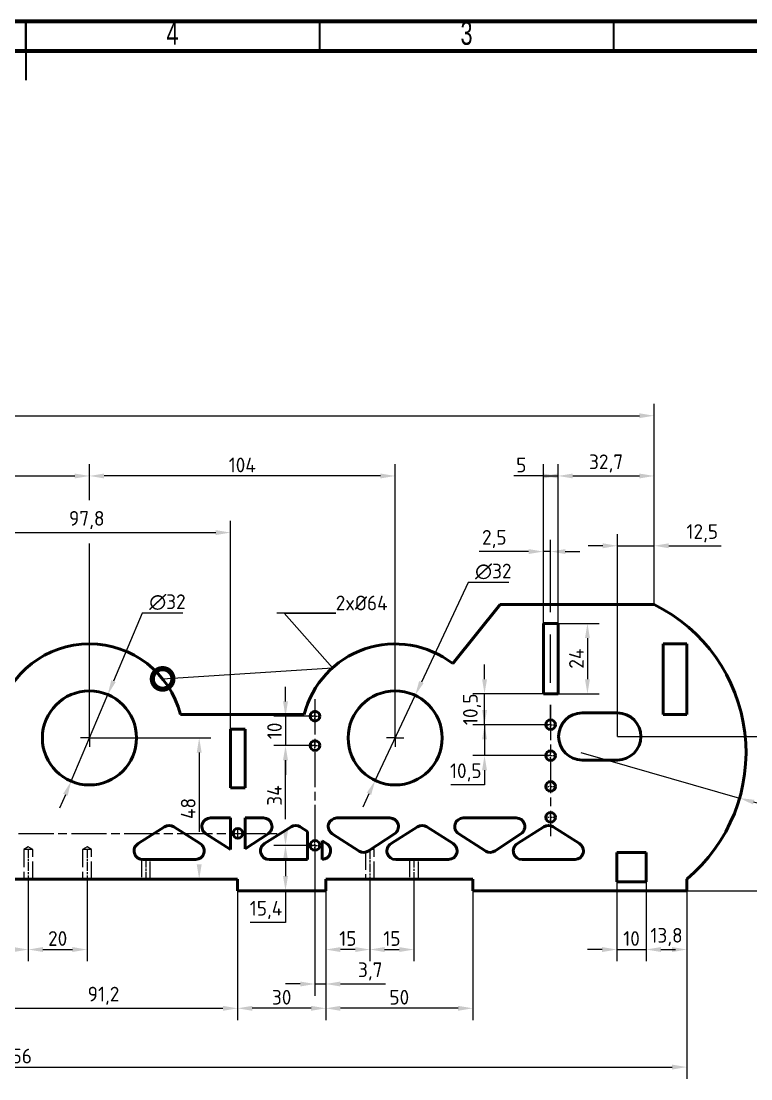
# Model space of a CAD drawing. Header units: millimetres. Extents: x -1615 to 4166, y 5 to 3174.
# Drawn here: x 214.2 to 338.3, y 495.9 to 675.9 of the extents above; entities that cross this region are included whole.
import ezdxf
from ezdxf import colors
from ezdxf.entities.mleader import LeaderData, LeaderLine
from ezdxf.math import Vec2, Vec3

# ---------------------------------------------------------------- set-up
doc = ezdxf.new("R2010")
doc.units = ezdxf.units.MM
doc.header["$LTSCALE"] = 0.25
doc.header["$PDSIZE"] = -1
for name, pattern in [('ACAD_ISO02W100', [15, 12, -3]), ('ACAD_ISO08W100', [36, 24, -3, 6, -3]), ('CENTER2', [1.125, 0.75, -0.125, 0.125, -0.125])]:
    doc.linetypes.add(name, pattern=pattern)
doc.layers.get('0').update_dxf_attribs({"lineweight": 50})
for name, color, linetype, lineweight in [('duong tam', 2, 'ACAD_ISO08W100', 25), ('kich thuoc', 1, 'Continuous', 25), ('Net dam', 7, 'Continuous', 50), ('netdut', 6, 'ACAD_ISO02W100', 25)]:
    doc.layers.add(name, color=color, linetype=linetype, lineweight=lineweight)
doc.styles.add('SLDTEXTSTYLE0', font='TXT', dxfattribs={"width": 0.686449})
doc.styles.get("Standard").update_dxf_attribs({"font": ''})
doc.styles.add('tieng viet', font='')
doc.styles.get('Standard').set_extended_font_data('TCVN 7284')
doc.styles.get('tieng viet').set_extended_font_data('TCVN 7284')
doc.dimstyles.new('Ratio 2', dxfattribs={"dimtxt": 2.5, "dimasz": 2.5, "dimexe": 2, "dimexo": 0, "dimtad": 1, "dimtoh": 1, "dimdec": 1, "dimlfac": 2, "dimzin": 9, "dimtxsty": 'Standard', "dimcen": 2.5, "dimazin": 2, "dimtfac": 1, "dimtdec": 1, "dimtmove": 0, "dimatfit": 3, "dimfxl": 1, "dimtzin": 1, "dimarcsym": 0})
doc.dimstyles.new('Ratio 2$3', dxfattribs={"dimtxt": 2.5, "dimasz": 2.5, "dimexe": 2, "dimexo": 0, "dimtad": 1, "dimtoh": 1, "dimdec": 1, "dimlfac": 2, "dimzin": 9, "dimtxsty": 'Standard', "dimcen": 2.5, "dimazin": 2, "dimtfac": 1, "dimtdec": 1, "dimtmove": 0, "dimatfit": 3, "dimfxl": 1, "dimtzin": 1, "dimarcsym": 0})

# ---------------------------------------------------------------- blocks, each defined once
blk = doc.blocks.new('SW_CENTERMARKSYMBOL_0')
at = {"color": 0, "linetype": 'Continuous', "lineweight": 0}
for p, q in [((-1, 0), (-1.5, 0)), ((0, 0), (-1, 0)), ((0, 1), (0, 1.5)), ((0, 0), (0, 1)), ((0, 0), (0, -1)), ((0, 0), (1, 0)), ((1, 0), (1.5, 0)), ((0, -1), (0, -1.5))]:
    blk.add_line(p, q, dxfattribs=at)
blk = doc.blocks.new('SW_CENTERMARKSYMBOL_1')
at = {"color": 0, "linetype": 'Continuous', "lineweight": 0}
for p, q in [((-1, 0), (-1.5, 0)), ((0, 0), (-1, 0)), ((0, 1), (0, 1.5)), ((0, 0), (0, 1)), ((0, 0), (0, -1)), ((0, 0), (1, 0)), ((1, 0), (1.5, 0)), ((0, -1), (0, -1.5))]:
    blk.add_line(p, q, dxfattribs=at)
blk = doc.blocks.new('*U514')
at = {"layer": 'duong tam', "color": 0, "linetype": 'CENTER2', "transparency": 16777216}
for p, q in [((-0.945, 0), (-0.165, 0)), ((0, 0.165), (0, 0.945)), ((0.165, 0), (0.945, 0)), ((0, -0.945), (0, -0.165))]:
    blk.add_line(p, q, dxfattribs=at)
at = {"layer": 'duong tam', "color": 0, "linetype": 'Continuous', "transparency": 16777216}
for p, q in [((-0.0825, 0), (0.0825, 0)), ((0, -0.0825), (0, 0.0825))]:
    blk.add_line(p, q, dxfattribs=at)
blk = doc.blocks.new('*U515')
at = {"layer": 'duong tam', "color": 0, "linetype": 'CENTER2', "transparency": 16777216}
for p, q in [((-0.945, 0), (-0.165, 0)), ((0, 0.165), (0, 0.945)), ((0.165, 0), (0.945, 0)), ((0, -0.945), (0, -0.165))]:
    blk.add_line(p, q, dxfattribs=at)
at = {"layer": 'duong tam', "color": 0, "linetype": 'Continuous', "transparency": 16777216}
for p, q in [((-0.0825, 0), (0.0825, 0)), ((0, -0.0825), (0, 0.0825))]:
    blk.add_line(p, q, dxfattribs=at)
blk = doc.blocks.new('*U516')
at = {"layer": 'duong tam', "color": 0, "linetype": 'CENTER2', "transparency": 16777216}
for p, q in [((-0.945, 0), (-0.165, 0)), ((0, 0.165), (0, 0.945)), ((0.165, 0), (0.945, 0)), ((0, -0.945), (0, -0.165))]:
    blk.add_line(p, q, dxfattribs=at)
at = {"layer": 'duong tam', "color": 0, "linetype": 'Continuous', "transparency": 16777216}
for p, q in [((-0.0825, 0), (0.0825, 0)), ((0, -0.0825), (0, 0.0825))]:
    blk.add_line(p, q, dxfattribs=at)
blk = doc.blocks.new('*U517')
at = {"layer": 'duong tam', "color": 0, "linetype": 'CENTER2', "transparency": 16777216}
for p, q in [((-0.945, 0), (-0.165, 0)), ((0, 0.165), (0, 0.945)), ((0.165, 0), (0.945, 0)), ((0, -0.945), (0, -0.165))]:
    blk.add_line(p, q, dxfattribs=at)
at = {"layer": 'duong tam', "color": 0, "linetype": 'Continuous', "transparency": 16777216}
for p, q in [((-0.0825, 0), (0.0825, 0)), ((0, -0.0825), (0, 0.0825))]:
    blk.add_line(p, q, dxfattribs=at)
blk = doc.blocks.new('*U518')
at = {"layer": 'duong tam', "color": 0, "linetype": 'CENTER2', "transparency": 16777216}
for p, q in [((-0.945, 0), (-0.165, 0)), ((0, 0.165), (0, 0.945)), ((0.165, 0), (0.945, 0)), ((0, -0.945), (0, -0.165))]:
    blk.add_line(p, q, dxfattribs=at)
at = {"layer": 'duong tam', "color": 0, "linetype": 'Continuous', "transparency": 16777216}
for p, q in [((-0.0825, 0), (0.0825, 0)), ((0, -0.0825), (0, 0.0825))]:
    blk.add_line(p, q, dxfattribs=at)
blk = doc.blocks.new('*U537')
at = {"layer": 'duong tam', "color": 0, "ltscale": 0.25, "transparency": 16777216}
blk.add_line((0, 2.62), (0, -2.62), dxfattribs=at)
blk = doc.blocks.new('*U538')
at = {"layer": 'duong tam', "color": 0, "ltscale": 0.25, "transparency": 16777216}
blk.add_line((0, 2.62), (0, -2.62), dxfattribs=at)
blk = doc.blocks.new('*U539')
at = {"layer": 'duong tam', "color": 0, "ltscale": 0.25, "transparency": 16777216}
blk.add_line((0, 1.79), (0, -1.79), dxfattribs=at)
blk = doc.blocks.new('*D540')
at = {"layer": 'Defpoints', "color": 0, "transparency": 16777216}
for p in [(309.42, 551.47), (336.4, 543.7)]:
    blk.add_point(p, dxfattribs=at)
at = {"layer": 'kich thuoc', "color": 0, "lineweight": -2, "transparency": 16777216}
for p, q in [((309.42, 551.47), (336.4, 543.7)), ((349.25, 540), (338.8, 543.01)), ((358.43, 540), (349.25, 540))]:
    blk.add_line(p, q, dxfattribs=at)
at = {"layer": 'kich thuoc', "color": 0, "transparency": 16777216}
blk.add_solid([(338.91, 543.41), (338.68, 542.61), (336.4, 543.7)], dxfattribs=at)
at = {"layer": 'kich thuoc', "color": 0, "transparency": 16777216, "insert": (354.87, 542.13), "char_height": 2.5, "attachment_point": 5}
blk.add_mtext('R56,1', dxfattribs=at)
blk = doc.blocks.new('*D543')
at = {"layer": 'Defpoints', "color": 0, "transparency": 16777216}
for p in [(321.86, 608.76), (96.92, 576.63), (321.86, 576.63)]:
    blk.add_point(p, dxfattribs=at)
at = {"layer": 'kich thuoc', "color": 0, "lineweight": -2, "transparency": 16777216}
for p, q in [((96.92, 576.63), (96.92, 610.76)), ((321.86, 576.63), (321.86, 610.76)), ((99.42, 608.76), (319.36, 608.76))]:
    blk.add_line(p, q, dxfattribs=at)
at = {"layer": 'kich thuoc', "color": 0, "transparency": 16777216}
for points in [[(99.42, 609.17), (99.42, 608.34), (96.92, 608.76)], [(319.36, 609.17), (319.36, 608.34), (321.86, 608.76)]]:
    blk.add_solid(points, dxfattribs=at)
at = {"layer": 'kich thuoc', "color": 0, "transparency": 16777216, "insert": (209.39, 610.88), "char_height": 2.5, "attachment_point": 5}
blk.add_mtext('449,9', dxfattribs=at)
blk = doc.blocks.new('*D545')
at = {"layer": 'Defpoints', "color": 0, "transparency": 16777216}
for p in [(225.82, 598.51), (225.82, 553.93), (277.82, 553.93)]:
    blk.add_point(p, dxfattribs=at)
at = {"layer": 'kich thuoc', "color": 0, "lineweight": -2, "transparency": 16777216}
for p, q in [((225.82, 594.38), (225.82, 600.51)), ((277.82, 553.93), (277.82, 600.51)), ((275.32, 598.51), (228.32, 598.51)), ((225.82, 553.93), (225.82, 587))]:
    blk.add_line(p, q, dxfattribs=at)
at = {"layer": 'kich thuoc', "color": 0, "transparency": 16777216}
for points in [[(228.32, 598.92), (228.32, 598.09), (225.82, 598.51)], [(275.32, 598.92), (275.32, 598.09), (277.82, 598.51)]]:
    blk.add_solid(points, dxfattribs=at)
at = {"layer": 'kich thuoc', "color": 0, "transparency": 16777216, "insert": (251.82, 600.38), "char_height": 2.5, "attachment_point": 5}
blk.add_mtext('104', dxfattribs=at)
blk = doc.blocks.new('*D546')
at = {"layer": 'Defpoints', "color": 0, "transparency": 16777216}
for p in [(175.42, 598.51), (225.82, 598.51), (225.82, 553.93)]:
    blk.add_point(p, dxfattribs=at)
at = {"layer": 'kich thuoc', "color": 0, "lineweight": -2, "transparency": 16777216}
for p, q in [((175.42, 598.51), (175.42, 600.51)), ((225.82, 594.38), (225.82, 600.51)), ((177.92, 598.51), (223.32, 598.51)), ((225.82, 553.93), (225.82, 587))]:
    blk.add_line(p, q, dxfattribs=at)
at = {"layer": 'kich thuoc', "color": 0, "transparency": 16777216}
for points in [[(177.92, 598.92), (177.92, 598.09), (175.42, 598.51)], [(223.32, 598.92), (223.32, 598.09), (225.82, 598.51)]]:
    blk.add_solid(points, dxfattribs=at)
at = {"layer": 'kich thuoc', "color": 0, "transparency": 16777216, "insert": (200.62, 600.63), "char_height": 2.5, "attachment_point": 5}
blk.add_mtext('100,8', dxfattribs=at)
blk = doc.blocks.new('*D553')
at = {"layer": 'Defpoints', "color": 0, "transparency": 16777216}
for p in [(228.94, 561.3), (222.71, 546.56)]:
    blk.add_point(p, dxfattribs=at)
at = {"layer": 'kich thuoc', "color": 0, "lineweight": -2, "transparency": 16777216}
for p, q in [((234.79, 575.15), (229.91, 563.6)), ((241.72, 575.15), (234.79, 575.15)), ((222.71, 546.56), (228.94, 561.3)), ((221.73, 544.26), (220.76, 541.96))]:
    blk.add_line(p, q, dxfattribs=at)
at = {"layer": 'kich thuoc', "color": 0, "transparency": 16777216}
for points in [[(229.53, 563.76), (230.29, 563.44), (228.94, 561.3)], [(221.35, 544.42), (222.12, 544.1), (222.71, 546.56)]]:
    blk.add_solid(points, dxfattribs=at)
at = {"layer": 'kich thuoc', "color": 0, "transparency": 16777216, "insert": (239.09, 577.03), "char_height": 2.5, "attachment_point": 5}
blk.add_mtext('∅32', dxfattribs=at)
blk = doc.blocks.new('_DotSmall')
at = {"color": 0, "linetype": 'ByBlock', "const_width": 0.5}
blk.add_lwpolyline([(-0.0625, 0, 1), (0.0625, 0, 1)], format="xyb", close=True, dxfattribs=at)
blk = doc.blocks.new('*D554')
at = {"layer": 'Defpoints', "color": 0, "transparency": 16777216}
for p in [(281.22, 561.17), (274.43, 546.69)]:
    blk.add_point(p, dxfattribs=at)
at = {"layer": 'kich thuoc', "color": 0, "lineweight": -2, "transparency": 16777216}
for p, q in [((290.21, 580.38), (282.28, 563.44)), ((297.14, 580.38), (290.21, 580.38)), ((274.43, 546.69), (281.22, 561.17)), ((273.37, 544.42), (272.31, 542.16))]:
    blk.add_line(p, q, dxfattribs=at)
at = {"layer": 'kich thuoc', "color": 0, "transparency": 16777216}
for points in [[(281.9, 563.62), (282.65, 563.26), (281.22, 561.17)], [(272.99, 544.6), (273.74, 544.25), (274.43, 546.69)]]:
    blk.add_solid(points, dxfattribs=at)
at = {"layer": 'kich thuoc', "color": 0, "transparency": 16777216, "insert": (294.51, 582.25), "char_height": 2.5, "attachment_point": 5}
blk.add_mtext('∅32', dxfattribs=at)
blk = doc.blocks.new('*U555')
at = {"layer": 'duong tam', "color": 0, "ltscale": 0.25, "transparency": 16777216}
blk.add_line((0, 2.51), (0, -2.51), dxfattribs=at)
blk = doc.blocks.new('*U556')
at = {"layer": 'duong tam', "color": 0, "ltscale": 0.25, "transparency": 16777216}
blk.add_line((0, 1.78), (0, -1.78), dxfattribs=at)
blk = doc.blocks.new('*D559')
at = {"layer": 'Defpoints', "color": 0, "transparency": 16777216}
for p in [(215.42, 529.93), (205.42, 527.93), (205.42, 517.93)]:
    blk.add_point(p, dxfattribs=at)
at = {"layer": 'kich thuoc', "color": 0, "lineweight": -2, "transparency": 16777216}
for p, q in [((215.42, 529.93), (215.42, 515.93)), ((205.42, 527.93), (205.42, 515.93)), ((212.92, 517.93), (207.92, 517.93))]:
    blk.add_line(p, q, dxfattribs=at)
at = {"layer": 'kich thuoc', "color": 0, "transparency": 16777216}
for points in [[(207.92, 518.35), (207.92, 517.51), (205.42, 517.93)], [(212.92, 518.35), (212.92, 517.51), (215.42, 517.93)]]:
    blk.add_solid(points, dxfattribs=at)
at = {"layer": 'kich thuoc', "color": 0, "transparency": 16777216, "insert": (210.42, 519.81), "char_height": 2.5, "attachment_point": 5}
blk.add_mtext('20', dxfattribs=at)
blk = doc.blocks.new('*D560')
at = {"layer": 'Defpoints', "color": 0, "transparency": 16777216}
for p in [(215.42, 529.93), (225.42, 529.93), (225.42, 517.93)]:
    blk.add_point(p, dxfattribs=at)
at = {"layer": 'kich thuoc', "color": 0, "lineweight": -2, "transparency": 16777216}
for p, q in [((215.42, 529.93), (215.42, 515.93)), ((225.42, 529.93), (225.42, 515.93)), ((217.92, 517.93), (222.92, 517.93))]:
    blk.add_line(p, q, dxfattribs=at)
at = {"layer": 'kich thuoc', "color": 0, "transparency": 16777216}
for points in [[(217.92, 518.35), (217.92, 517.51), (215.42, 517.93)], [(222.92, 518.35), (222.92, 517.51), (225.42, 517.93)]]:
    blk.add_solid(points, dxfattribs=at)
at = {"layer": 'kich thuoc', "color": 0, "transparency": 16777216, "insert": (220.42, 519.81), "char_height": 2.5, "attachment_point": 5}
blk.add_mtext('20', dxfattribs=at)
blk = doc.blocks.new('*D561')
at = {"layer": 'Defpoints', "color": 0, "transparency": 16777216}
for p in [(99.42, 527.93), (327.42, 527.93), (327.42, 497.93)]:
    blk.add_point(p, dxfattribs=at)
at = {"layer": 'kich thuoc', "color": 0, "lineweight": -2, "transparency": 16777216}
for p, q in [((99.42, 527.93), (99.42, 495.93)), ((327.42, 527.93), (327.42, 495.93)), ((101.92, 497.93), (324.92, 497.93))]:
    blk.add_line(p, q, dxfattribs=at)
at = {"layer": 'kich thuoc', "color": 0, "transparency": 16777216}
for points in [[(101.92, 498.35), (101.92, 497.51), (99.42, 497.93)], [(324.92, 498.35), (324.92, 497.51), (327.42, 497.93)]]:
    blk.add_solid(points, dxfattribs=at)
at = {"layer": 'kich thuoc', "color": 0, "transparency": 16777216, "insert": (213.42, 499.81), "char_height": 2.5, "attachment_point": 5}
blk.add_mtext('456', dxfattribs=at)
blk = doc.blocks.new('*D567')
at = {"layer": 'Defpoints', "color": 0, "transparency": 16777216}
for p in [(205.42, 527.93), (251.02, 527.93), (251.02, 507.93)]:
    blk.add_point(p, dxfattribs=at)
at = {"layer": 'kich thuoc', "color": 0, "lineweight": -2, "transparency": 16777216}
for p, q in [((205.42, 527.93), (205.42, 505.93)), ((251.02, 527.93), (251.02, 505.93)), ((207.92, 507.93), (248.52, 507.93))]:
    blk.add_line(p, q, dxfattribs=at)
at = {"layer": 'kich thuoc', "color": 0, "transparency": 16777216}
for points in [[(207.92, 508.35), (207.92, 507.51), (205.42, 507.93)], [(248.52, 508.35), (248.52, 507.51), (251.02, 507.93)]]:
    blk.add_solid(points, dxfattribs=at)
at = {"layer": 'kich thuoc', "color": 0, "transparency": 16777216, "insert": (228.22, 510.06), "char_height": 2.5, "attachment_point": 5}
blk.add_mtext('91,2', dxfattribs=at)
blk = doc.blocks.new('*D568')
at = {"layer": 'Defpoints', "color": 0, "transparency": 16777216}
for p in [(251.02, 527.93), (266.02, 527.93), (251.02, 507.93)]:
    blk.add_point(p, dxfattribs=at)
at = {"layer": 'kich thuoc', "color": 0, "lineweight": -2, "transparency": 16777216}
for p, q in [((251.02, 527.93), (251.02, 505.93)), ((266.02, 527.93), (266.02, 505.93)), ((263.52, 507.93), (253.52, 507.93))]:
    blk.add_line(p, q, dxfattribs=at)
at = {"layer": 'kich thuoc', "color": 0, "transparency": 16777216}
for points in [[(253.52, 508.35), (253.52, 507.51), (251.02, 507.93)], [(263.52, 508.35), (263.52, 507.51), (266.02, 507.93)]]:
    blk.add_solid(points, dxfattribs=at)
at = {"layer": 'kich thuoc', "color": 0, "transparency": 16777216, "insert": (258.52, 509.81), "char_height": 2.5, "attachment_point": 5}
blk.add_mtext('30', dxfattribs=at)
blk = doc.blocks.new('*D569')
at = {"layer": 'Defpoints', "color": 0, "transparency": 16777216}
for p in [(266.02, 527.93), (291.02, 527.93), (266.02, 507.93)]:
    blk.add_point(p, dxfattribs=at)
at = {"layer": 'kich thuoc', "color": 0, "lineweight": -2, "transparency": 16777216}
for p, q in [((266.02, 527.93), (266.02, 505.93)), ((291.02, 527.93), (291.02, 505.93)), ((288.52, 507.93), (268.52, 507.93))]:
    blk.add_line(p, q, dxfattribs=at)
at = {"layer": 'kich thuoc', "color": 0, "transparency": 16777216}
for points in [[(268.52, 508.35), (268.52, 507.51), (266.02, 507.93)], [(288.52, 508.35), (288.52, 507.51), (291.02, 507.93)]]:
    blk.add_solid(points, dxfattribs=at)
at = {"layer": 'kich thuoc', "color": 0, "transparency": 16777216, "insert": (278.52, 509.81), "char_height": 2.5, "attachment_point": 5}
blk.add_mtext('50', dxfattribs=at)
blk = doc.blocks.new('*D743')
at = {"layer": 'Defpoints', "color": 0, "transparency": 16777216}
for p in [(273.52, 529.93), (266.02, 527.93), (266.02, 517.93)]:
    blk.add_point(p, dxfattribs=at)
at = {"layer": 'kich thuoc', "color": 0, "lineweight": -2, "transparency": 16777216}
for p, q in [((273.52, 529.93), (273.52, 515.93)), ((266.02, 527.93), (266.02, 515.93)), ((271.02, 517.93), (268.52, 517.93))]:
    blk.add_line(p, q, dxfattribs=at)
at = {"layer": 'kich thuoc', "color": 0, "transparency": 16777216}
for points in [[(268.52, 518.35), (268.52, 517.51), (266.02, 517.93)], [(271.02, 518.35), (271.02, 517.51), (273.52, 517.93)]]:
    blk.add_solid(points, dxfattribs=at)
at = {"layer": 'kich thuoc', "color": 0, "transparency": 16777216, "insert": (269.77, 519.81), "char_height": 2.5, "attachment_point": 5}
blk.add_mtext('15', dxfattribs=at)
blk = doc.blocks.new('*D744')
at = {"layer": 'Defpoints', "color": 0, "transparency": 16777216}
for p in [(273.52, 529.93), (281.02, 529.93), (281.02, 517.93)]:
    blk.add_point(p, dxfattribs=at)
at = {"layer": 'kich thuoc', "color": 0, "lineweight": -2, "transparency": 16777216}
for p, q in [((273.52, 529.93), (273.52, 515.93)), ((281.02, 529.93), (281.02, 515.93)), ((276.02, 517.93), (278.52, 517.93))]:
    blk.add_line(p, q, dxfattribs=at)
at = {"layer": 'kich thuoc', "color": 0, "transparency": 16777216}
for points in [[(276.02, 518.35), (276.02, 517.51), (273.52, 517.93)], [(278.52, 518.35), (278.52, 517.51), (281.02, 517.93)]]:
    blk.add_solid(points, dxfattribs=at)
at = {"layer": 'kich thuoc', "color": 0, "transparency": 16777216, "insert": (277.27, 519.81), "char_height": 2.5, "attachment_point": 5}
blk.add_mtext('15', dxfattribs=at)
blk = doc.blocks.new('*D749')
at = {"layer": 'Defpoints', "color": 0, "transparency": 16777216}
for p in [(249.82, 588.88), (200.92, 552.93), (249.82, 552.93)]:
    blk.add_point(p, dxfattribs=at)
at = {"layer": 'kich thuoc', "color": 0, "lineweight": -2, "transparency": 16777216}
for p, q in [((200.92, 552.93), (200.92, 590.88)), ((249.82, 552.93), (249.82, 590.88)), ((203.42, 588.88), (247.32, 588.88))]:
    blk.add_line(p, q, dxfattribs=at)
at = {"layer": 'kich thuoc', "color": 0, "transparency": 16777216}
for points in [[(203.42, 589.29), (203.42, 588.46), (200.92, 588.88)], [(247.32, 589.29), (247.32, 588.46), (249.82, 588.88)]]:
    blk.add_solid(points, dxfattribs=at)
at = {"layer": 'kich thuoc', "color": 0, "transparency": 16777216, "insert": (225.37, 591), "char_height": 2.5, "attachment_point": 5}
blk.add_mtext('97,8', dxfattribs=at)
blk = doc.blocks.new('*D750')
at = {"layer": 'Defpoints', "color": 0, "transparency": 16777216}
for p in [(321.86, 598.51), (321.86, 576.63), (305.52, 573.43)]:
    blk.add_point(p, dxfattribs=at)
at = {"layer": 'kich thuoc', "color": 0, "lineweight": -2, "transparency": 16777216}
for p, q in [((305.52, 573.43), (305.52, 600.51)), ((321.86, 576.63), (321.86, 600.51)), ((308.02, 598.51), (319.36, 598.51))]:
    blk.add_line(p, q, dxfattribs=at)
at = {"layer": 'kich thuoc', "color": 0, "transparency": 16777216}
for points in [[(308.02, 598.92), (308.02, 598.09), (305.52, 598.51)], [(319.36, 598.92), (319.36, 598.09), (321.86, 598.51)]]:
    blk.add_solid(points, dxfattribs=at)
at = {"layer": 'kich thuoc', "color": 0, "transparency": 16777216, "insert": (313.69, 600.63), "char_height": 2.5, "attachment_point": 5}
blk.add_mtext('32,7', dxfattribs=at)
blk = doc.blocks.new('*D751')
at = {"layer": 'Defpoints', "color": 0, "transparency": 16777216}
for p in [(320.52, 529.43), (327.42, 527.93), (327.42, 517.93)]:
    blk.add_point(p, dxfattribs=at)
at = {"layer": 'kich thuoc', "color": 0, "lineweight": -2, "transparency": 16777216}
for p, q in [((320.52, 529.43), (320.52, 515.93)), ((327.42, 527.93), (327.42, 515.93)), ((323.02, 517.93), (324.92, 517.93))]:
    blk.add_line(p, q, dxfattribs=at)
at = {"layer": 'kich thuoc', "color": 0, "transparency": 16777216}
for points in [[(323.02, 518.35), (323.02, 517.51), (320.52, 517.93)], [(324.92, 518.35), (324.92, 517.51), (327.42, 517.93)]]:
    blk.add_solid(points, dxfattribs=at)
at = {"layer": 'kich thuoc', "color": 0, "transparency": 16777216, "insert": (323.97, 520.06), "char_height": 2.5, "attachment_point": 5}
blk.add_mtext('13,8', dxfattribs=at)
blk = doc.blocks.new('*D752')
at = {"layer": 'Defpoints', "color": 0, "transparency": 16777216}
for p in [(315.52, 529.43), (320.52, 529.43), (320.52, 517.93)]:
    blk.add_point(p, dxfattribs=at)
at = {"layer": 'kich thuoc', "color": 0, "lineweight": -2, "transparency": 16777216}
for p, q in [((315.52, 529.43), (315.52, 515.93)), ((320.52, 529.43), (320.52, 515.93)), ((313.02, 517.93), (310.52, 517.93)), ((315.52, 517.93), (320.52, 517.93)), ((323.02, 517.93), (325.52, 517.93))]:
    blk.add_line(p, q, dxfattribs=at)
at = {"layer": 'kich thuoc', "color": 0, "transparency": 16777216}
for points in [[(313.02, 518.35), (313.02, 517.51), (315.52, 517.93)], [(323.02, 518.35), (323.02, 517.51), (320.52, 517.93)]]:
    blk.add_solid(points, dxfattribs=at)
at = {"layer": 'kich thuoc', "color": 0, "transparency": 16777216, "insert": (318.02, 519.81), "char_height": 2.5, "attachment_point": 5}
blk.add_mtext('10', dxfattribs=at)
blk = doc.blocks.new('*D753')
at = {"layer": 'Defpoints', "color": 0, "transparency": 16777216}
for p in [(321.86, 586.63), (321.86, 576.63), (315.62, 554.18)]:
    blk.add_point(p, dxfattribs=at)
at = {"layer": 'kich thuoc', "color": 0, "lineweight": -2, "transparency": 16777216}
for p, q in [((315.62, 554.18), (315.62, 588.63)), ((321.86, 576.63), (321.86, 588.63)), ((313.12, 586.63), (310.62, 586.63)), ((315.62, 586.63), (321.86, 586.63)), ((324.36, 586.63), (333.24, 586.63))]:
    blk.add_line(p, q, dxfattribs=at)
at = {"layer": 'kich thuoc', "color": 0, "transparency": 16777216}
for points in [[(313.12, 587.05), (313.12, 586.21), (315.62, 586.63)], [(324.36, 587.05), (324.36, 586.21), (321.86, 586.63)]]:
    blk.add_solid(points, dxfattribs=at)
at = {"layer": 'kich thuoc', "color": 0, "transparency": 16777216, "insert": (330.05, 588.76), "char_height": 2.5, "attachment_point": 5}
blk.add_mtext('12,5', dxfattribs=at)
blk = doc.blocks.new('*D756')
at = {"layer": 'Defpoints', "color": 0, "transparency": 16777216}
for p in [(315.62, 554.18), (327.42, 527.93), (365.31, 527.93)]:
    blk.add_point(p, dxfattribs=at)
at = {"layer": 'kich thuoc', "color": 0, "lineweight": -2, "transparency": 16777216}
for p, q in [((315.62, 554.18), (367.31, 554.18)), ((365.31, 551.68), (365.31, 530.43)), ((327.42, 527.93), (367.31, 527.93))]:
    blk.add_line(p, q, dxfattribs=at)
at = {"layer": 'kich thuoc', "color": 0, "transparency": 16777216}
for points in [[(364.9, 551.68), (365.73, 551.68), (365.31, 554.18)], [(364.9, 530.43), (365.73, 530.43), (365.31, 527.93)]]:
    blk.add_solid(points, dxfattribs=at)
at = {"layer": 'kich thuoc', "color": 0, "transparency": 16777216, "insert": (363.19, 541.06), "char_height": 2.5, "attachment_point": 5, "rotation": 90}
blk.add_mtext('52,5', dxfattribs=at)
blk = doc.blocks.new('*D761')
at = {"layer": 'Defpoints', "color": 0, "transparency": 16777216}
for p in [(303.02, 598.51), (303.02, 573.43), (305.52, 573.43)]:
    blk.add_point(p, dxfattribs=at)
at = {"layer": 'kich thuoc', "color": 0, "lineweight": -2, "transparency": 16777216}
for p, q in [((303.02, 573.43), (303.02, 600.51)), ((305.52, 573.43), (305.52, 600.51)), ((303.02, 598.51), (298.02, 598.51)), ((303.02, 598.51), (305.52, 598.51))]:
    blk.add_line(p, q, dxfattribs=at)
at = {"layer": 'kich thuoc', "color": 0, "transparency": 16777216}
for points in [[(303.02, 598.92), (303.02, 598.09), (305.52, 598.51)], [(305.52, 598.92), (305.52, 598.09), (303.02, 598.51)]]:
    blk.add_solid(points, dxfattribs=at)
at = {"layer": 'kich thuoc', "color": 0, "transparency": 16777216, "insert": (299.27, 600.38), "char_height": 2.5, "attachment_point": 5}
blk.add_mtext('5', dxfattribs=at)
blk = doc.blocks.new('*D762')
at = {"layer": 'Defpoints', "color": 0, "transparency": 16777216}
for p in [(305.52, 573.43), (305.52, 561.43), (310.52, 561.43)]:
    blk.add_point(p, dxfattribs=at)
at = {"layer": 'kich thuoc', "color": 0, "lineweight": -2, "transparency": 16777216}
for p, q in [((305.52, 573.43), (312.52, 573.43)), ((310.52, 570.93), (310.52, 563.93)), ((305.52, 561.43), (312.52, 561.43))]:
    blk.add_line(p, q, dxfattribs=at)
at = {"layer": 'kich thuoc', "color": 0, "transparency": 16777216}
for points in [[(310.1, 570.93), (310.94, 570.93), (310.52, 573.43)], [(310.1, 563.93), (310.94, 563.93), (310.52, 561.43)]]:
    blk.add_solid(points, dxfattribs=at)
at = {"layer": 'kich thuoc', "color": 0, "transparency": 16777216, "insert": (308.65, 567.43), "char_height": 2.5, "attachment_point": 5, "rotation": 90}
blk.add_mtext('24', dxfattribs=at)
blk = doc.blocks.new('*D763')
at = {"layer": 'Defpoints', "color": 0, "transparency": 16777216}
for p in [(293.02, 561.43), (303.02, 561.43), (304.25, 556.18)]:
    blk.add_point(p, dxfattribs=at)
at = {"layer": 'kich thuoc', "color": 0, "lineweight": -2, "transparency": 16777216}
for p, q in [((293.02, 563.93), (293.02, 566.43)), ((303.02, 561.43), (291.02, 561.43)), ((293.02, 556.18), (293.02, 561.43)), ((304.25, 556.18), (291.02, 556.18)), ((293.02, 553.68), (293.02, 551.18))]:
    blk.add_line(p, q, dxfattribs=at)
at = {"layer": 'kich thuoc', "color": 0, "transparency": 16777216}
for points in [[(292.6, 563.93), (293.44, 563.93), (293.02, 561.43)], [(292.6, 553.68), (293.44, 553.68), (293.02, 556.18)]]:
    blk.add_solid(points, dxfattribs=at)
at = {"layer": 'kich thuoc', "color": 0, "transparency": 16777216, "insert": (290.9, 558.81), "char_height": 2.5, "attachment_point": 5, "rotation": 90}
blk.add_mtext('10,5', dxfattribs=at)
blk = doc.blocks.new('*D764')
at = {"layer": 'Defpoints', "color": 0, "transparency": 16777216}
for p in [(304.25, 556.18), (293.02, 550.93), (304.25, 550.93)]:
    blk.add_point(p, dxfattribs=at)
at = {"layer": 'kich thuoc', "color": 0, "lineweight": -2, "transparency": 16777216}
for p, q in [((293.02, 558.68), (293.02, 561.18)), ((304.25, 556.18), (291.02, 556.18)), ((293.02, 556.18), (293.02, 550.93)), ((304.25, 550.93), (291.02, 550.93)), ((293.02, 548.43), (293.02, 545.93)), ((293.02, 545.93), (287.27, 545.93))]:
    blk.add_line(p, q, dxfattribs=at)
at = {"layer": 'kich thuoc', "color": 0, "transparency": 16777216}
for points in [[(292.6, 558.68), (293.44, 558.68), (293.02, 556.18)], [(292.6, 548.43), (293.44, 548.43), (293.02, 550.93)]]:
    blk.add_solid(points, dxfattribs=at)
at = {"layer": 'kich thuoc', "color": 0, "transparency": 16777216, "insert": (289.83, 548.06), "char_height": 2.5, "attachment_point": 5}
blk.add_mtext('10,5', dxfattribs=at)
blk = doc.blocks.new('*D767')
at = {"layer": 'Defpoints', "color": 0, "transparency": 16777216}
for p in [(303.02, 585.65), (303.02, 573.43), (304.25, 556.18)]:
    blk.add_point(p, dxfattribs=at)
at = {"layer": 'kich thuoc', "color": 0, "lineweight": -2, "transparency": 16777216}
for p, q in [((303.02, 575.31), (303.02, 587.65)), ((304.25, 575.31), (304.25, 587.65)), ((300.52, 585.65), (292.12, 585.65)), ((304.25, 585.65), (303.02, 585.65)), ((306.75, 585.65), (309.25, 585.65)), ((304.25, 563.31), (304.25, 571.56)), ((304.25, 556.18), (304.25, 559.56))]:
    blk.add_line(p, q, dxfattribs=at)
at = {"layer": 'kich thuoc', "color": 0, "transparency": 16777216}
for points in [[(300.52, 586.06), (300.52, 585.23), (303.02, 585.65)], [(306.75, 586.06), (306.75, 585.23), (304.25, 585.65)]]:
    blk.add_solid(points, dxfattribs=at)
at = {"layer": 'kich thuoc', "color": 0, "transparency": 16777216, "insert": (294.68, 587.77), "char_height": 2.5, "attachment_point": 5}
blk.add_mtext('2,5', dxfattribs=at)
blk = doc.blocks.new('*D768')
at = {"layer": 'Defpoints', "color": 0, "transparency": 16777216}
for p in [(225.82, 553.93), (225.82, 529.93), (244.49, 529.93)]:
    blk.add_point(p, dxfattribs=at)
at = {"layer": 'kich thuoc', "color": 0, "lineweight": -2, "transparency": 16777216}
for p, q in [((225.82, 553.93), (246.49, 553.93)), ((244.49, 551.43), (244.49, 537.94)), ((225.82, 529.93), (246.49, 529.93))]:
    blk.add_line(p, q, dxfattribs=at)
at = {"layer": 'kich thuoc', "color": 0, "transparency": 16777216}
for points in [[(244.07, 551.43), (244.91, 551.43), (244.49, 553.93)], [(244.07, 532.43), (244.91, 532.43), (244.49, 529.93)]]:
    blk.add_solid(points, dxfattribs=at)
at = {"layer": 'kich thuoc', "color": 0, "transparency": 16777216, "insert": (242.62, 541.93), "char_height": 2.5, "attachment_point": 5, "rotation": 90}
blk.add_mtext('48', dxfattribs=at)
blk = doc.blocks.new('*D772')
at = {"layer": 'Defpoints', "color": 0, "transparency": 16777216}
for p in [(264.17, 557.64), (259.17, 552.64), (264.17, 552.64)]:
    blk.add_point(p, dxfattribs=at)
at = {"layer": 'kich thuoc', "color": 0, "lineweight": -2, "transparency": 16777216}
for p, q in [((259.17, 560.14), (259.17, 562.64)), ((264.17, 557.64), (257.17, 557.64)), ((259.17, 557.64), (259.17, 552.64)), ((264.17, 552.64), (257.17, 552.64)), ((259.17, 550.14), (259.17, 547.64))]:
    blk.add_line(p, q, dxfattribs=at)
at = {"layer": 'kich thuoc', "color": 0, "transparency": 16777216}
for points in [[(258.75, 560.14), (259.59, 560.14), (259.17, 557.64)], [(258.75, 550.14), (259.59, 550.14), (259.17, 552.64)]]:
    blk.add_solid(points, dxfattribs=at)
at = {"layer": 'kich thuoc', "color": 0, "transparency": 16777216, "insert": (257.3, 555.14), "char_height": 2.5, "attachment_point": 5, "rotation": 90}
blk.add_mtext('10', dxfattribs=at)
blk = doc.blocks.new('*D773')
at = {"layer": 'Defpoints', "color": 0, "transparency": 16777216}
for p in [(259.17, 552.64), (264.17, 552.64), (264.17, 535.64)]:
    blk.add_point(p, dxfattribs=at)
at = {"layer": 'kich thuoc', "color": 0, "lineweight": -2, "transparency": 16777216}
for p, q in [((264.17, 552.64), (257.17, 552.64)), ((259.17, 540.09), (259.17, 550.14)), ((264.17, 535.64), (257.17, 535.64))]:
    blk.add_line(p, q, dxfattribs=at)
at = {"layer": 'kich thuoc', "color": 0, "transparency": 16777216}
for points in [[(258.75, 550.14), (259.59, 550.14), (259.17, 552.64)], [(258.75, 538.14), (259.59, 538.14), (259.17, 535.64)]]:
    blk.add_solid(points, dxfattribs=at)
at = {"layer": 'kich thuoc', "color": 0, "transparency": 16777216, "insert": (257.3, 544.14), "char_height": 2.5, "attachment_point": 5, "rotation": 90}
blk.add_mtext('34', dxfattribs=at)
blk = doc.blocks.new('*D774')
at = {"layer": 'Defpoints', "color": 0, "transparency": 16777216}
for p in [(264.17, 535.64), (259.17, 527.93), (264.17, 527.93)]:
    blk.add_point(p, dxfattribs=at)
at = {"layer": 'kich thuoc', "color": 0, "lineweight": -2, "transparency": 16777216}
for p, q in [((264.17, 535.64), (257.17, 535.64)), ((259.17, 533.14), (259.17, 530.43)), ((264.17, 527.93), (257.17, 527.93)), ((259.17, 527.93), (259.17, 522.53)), ((259.17, 522.53), (253.17, 522.53))]:
    blk.add_line(p, q, dxfattribs=at)
at = {"layer": 'kich thuoc', "color": 0, "transparency": 16777216}
for points in [[(258.75, 533.14), (259.59, 533.14), (259.17, 535.64)], [(258.75, 530.43), (259.59, 530.43), (259.17, 527.93)]]:
    blk.add_solid(points, dxfattribs=at)
at = {"layer": 'kich thuoc', "color": 0, "transparency": 16777216, "insert": (255.86, 524.66), "char_height": 2.5, "attachment_point": 5}
blk.add_mtext('15,4', dxfattribs=at)
blk = doc.blocks.new('*D775')
at = {"layer": 'Defpoints', "color": 0, "transparency": 16777216}
for p in [(264.17, 535.64), (266.02, 527.7), (266.02, 512.07)]:
    blk.add_point(p, dxfattribs=at)
at = {"layer": 'kich thuoc', "color": 0, "lineweight": -2, "transparency": 16777216}
for p, q in [((264.17, 535.64), (264.17, 510.07)), ((266.02, 527.7), (266.02, 510.07)), ((261.67, 512.07), (259.17, 512.07)), ((264.17, 512.07), (266.02, 512.07)), ((268.52, 512.07), (276.15, 512.07))]:
    blk.add_line(p, q, dxfattribs=at)
at = {"layer": 'kich thuoc', "color": 0, "transparency": 16777216}
for points in [[(261.67, 512.49), (261.67, 511.65), (264.17, 512.07)], [(268.52, 512.49), (268.52, 511.65), (266.02, 512.07)]]:
    blk.add_solid(points, dxfattribs=at)
at = {"layer": 'kich thuoc', "color": 0, "transparency": 16777216, "insert": (273.58, 514.2), "char_height": 2.5, "attachment_point": 5}
blk.add_mtext('3,7', dxfattribs=at)
blk = doc.blocks.new('*U776')
at = {"layer": 'duong tam', "color": 0, "linetype": 'CENTER2', "transparency": 16777216}
for p, q in [((-0.945, 0), (-0.165, 0)), ((0, 0.165), (0, 0.945)), ((0.165, 0), (0.945, 0)), ((0, -0.945), (0, -0.165))]:
    blk.add_line(p, q, dxfattribs=at)
at = {"layer": 'duong tam', "color": 0, "linetype": 'Continuous', "transparency": 16777216}
for p, q in [((-0.0825, 0), (0.0825, 0)), ((0, -0.0825), (0, 0.0825))]:
    blk.add_line(p, q, dxfattribs=at)
blk = doc.blocks.new('*U777')
at = {"layer": 'duong tam', "color": 0, "linetype": 'CENTER2', "transparency": 16777216}
for p, q in [((-0.945, 0), (-0.165, 0)), ((0, 0.165), (0, 0.945)), ((0.165, 0), (0.945, 0)), ((0, -0.945), (0, -0.165))]:
    blk.add_line(p, q, dxfattribs=at)
at = {"layer": 'duong tam', "color": 0, "linetype": 'Continuous', "transparency": 16777216}
for p, q in [((-0.0825, 0), (0.0825, 0)), ((0, -0.0825), (0, 0.0825))]:
    blk.add_line(p, q, dxfattribs=at)
blk = doc.blocks.new('*U778')
at = {"layer": 'duong tam', "color": 0, "linetype": 'CENTER2', "transparency": 16777216}
for p, q in [((-0.945, 0), (-0.165, 0)), ((0, 0.165), (0, 0.945)), ((0.165, 0), (0.945, 0)), ((0, -0.945), (0, -0.165))]:
    blk.add_line(p, q, dxfattribs=at)
at = {"layer": 'duong tam', "color": 0, "linetype": 'Continuous', "transparency": 16777216}
for p, q in [((-0.0825, 0), (0.0825, 0)), ((0, -0.0825), (0, 0.0825))]:
    blk.add_line(p, q, dxfattribs=at)

msp = doc.modelspace()

# ---------------------------------------------------------------- linework, layer by layer
at = {"color": 7, "linetype": 'Continuous', "lineweight": 70}
for p, q in [((15, 675.863), (415, 675.863)), ((20, 670.863), (410, 670.863))]:
    msp.add_line(p, q, dxfattribs=at)
at = {"color": 7, "linetype": 'Continuous', "lineweight": 35}
for p, q in [((215, 675.863), (215, 665.863)), ((215, 670.863), (215, 675.863)), ((265, 670.863), (265, 675.863)), ((315, 670.863), (315, 675.863))]:
    msp.add_line(p, q, dxfattribs=at)
at = {"layer": 'duong tam'}
for p, q in [((264.171, 560.542), (264.171, 532.908)), ((304.25, 559.556), (304.25, 537.223)), ((168.746, 537.682), (257.746, 537.682))]:
    msp.add_line(p, q, dxfattribs=at)
at = {"layer": 'Net dam'}
for p, q in [((287.61, 566.587), (295.673, 576.631)), ((295.673, 576.631), (321.864, 576.631)), ((305.521, 573.431), (303.021, 573.431)), ((303.021, 573.431), (303.021, 561.431)), ((305.521, 561.431), (305.521, 573.431)), ((323.421, 569.931), (323.421, 557.931)), ((327.421, 569.931), (323.421, 569.931)), ((327.421, 569.931), (327.421, 557.931)), ((303.021, 561.431), (305.521, 561.431)), ((241.313, 557.931), (262.329, 557.931)), ((315.621, 558.181), (309.621, 558.181)), ((327.421, 557.931), (323.421, 557.931)), ((252.321, 555.434), (249.821, 555.434)), ((249.821, 555.434), (249.821, 545.434)), ((252.321, 545.434), (252.321, 555.434)), ((309.621, 550.181), (315.621, 550.181)), ((249.821, 545.434), (252.321, 545.434)), ((249.821, 540.322), (246.409, 540.322)), ((249.821, 540.322), (249.821, 534.945)), ((255.409, 540.322), (252.321, 540.322)), ((252.321, 540.322), (252.321, 535.047)), ((276.909, 540.322), (267.909, 540.322)), ((298.409, 540.322), (289.409, 540.322)), ((238.614, 538.815), (234.118, 535.974)), ((244.667, 535.957), (240.185, 538.813)), ((260.114, 538.815), (255.618, 535.974)), ((262.921, 538.025), (261.685, 538.813)), ((281.614, 538.815), (277.118, 535.974)), ((287.667, 535.957), (283.185, 538.813)), ((303.114, 538.815), (298.618, 535.974)), ((309.167, 535.957), (304.685, 538.813)), ((245.622, 537.62), (249.821, 534.945)), ((252.321, 535.047), (256.22, 537.635)), ((262.921, 533.256), (262.921, 538.025)), ((266.167, 535.957), (265.421, 536.433)), ((265.421, 533.256), (265.421, 536.433)), ((267.122, 537.62), (271.715, 534.694)), ((273.313, 534.709), (277.72, 537.635)), ((288.622, 537.62), (293.215, 534.694)), ((294.813, 534.709), (299.22, 537.635)), ((234.118, 535.974), (234.114, 535.97)), ((255.618, 535.974), (255.614, 535.97)), ((277.118, 535.974), (277.114, 535.97)), ((298.618, 535.974), (298.614, 535.97)), ((234.909, 533.256), (243.909, 533.256)), ((256.409, 533.256), (262.921, 533.256)), ((277.909, 533.256), (286.909, 533.256)), ((299.409, 533.256), (308.409, 533.256)), ((320.521, 534.431), (315.521, 534.431)), ((315.521, 534.431), (315.521, 529.431)), ((320.521, 529.431), (320.521, 534.431)), ((205.421, 529.931), (251.021, 529.931)), ((251.021, 529.931), (251.021, 527.931)), ((266.021, 529.931), (291.021, 529.931)), ((266.021, 527.931), (266.021, 529.931)), ((291.021, 527.931), (291.021, 529.931)), ((315.521, 529.431), (320.521, 529.431)), ((327.421, 529.931), (327.421, 527.931)), ((251.021, 527.931), (266.021, 527.931)), ((327.421, 527.931), (291.021, 527.931))]:
    msp.add_line(p, q, dxfattribs=at)
for centre, radius in [((225.821, 553.931), 8), ((277.821, 553.931), 8), ((264.171, 557.64), 0.825), ((304.25, 556.181), 0.825), ((264.171, 552.64), 0.825), ((304.25, 550.931), 0.825), ((304.25, 545.681), 0.825), ((304.25, 540.431), 0.825), ((251.071, 537.699), 0.825), ((264.171, 535.64), 0.825)]:
    msp.add_circle(centre, radius, dxfattribs=at)
for centre, radius, start, end in [((309.421, 551.469), 28.07, 309.88565, 63.68639), ((225.821, 553.931), 16, 14.47751, 165.52249), ((277.821, 553.931), 16, 52.28193, 165.52249), ((309.621, 554.181), 4, 90, 270), ((315.621, 554.181), 4, 270, 90), ((246.409, 538.856), 1.466, 90, 237.50422), ((255.409, 538.856), 1.466, 303.58451, 90), ((267.909, 538.856), 1.466, 90, 237.50422), ((276.909, 538.856), 1.466, 303.58451, 90), ((289.409, 538.856), 1.466, 90, 237.50422), ((298.409, 538.856), 1.466, 303.58451, 90), ((239.397, 537.576), 1.466, 57.50422, 122.29521), ((260.897, 537.576), 1.466, 57.50422, 122.29521), ((282.397, 537.576), 1.466, 57.50422, 122.29521), ((303.897, 537.576), 1.466, 57.50422, 122.29521), ((234.88, 534.721), 1.466, 121.52516, 271.13597), ((243.88, 534.721), 1.466, 271.13597, 57.50422), ((256.38, 534.721), 1.466, 121.52516, 271.13597), ((265.38, 534.721), 1.466, 271.13597, 57.50422), ((272.503, 535.931), 1.466, 237.50422, 303.58451), ((277.88, 534.721), 1.466, 121.52516, 271.13597), ((286.88, 534.721), 1.466, 271.13597, 57.50422), ((294.003, 535.931), 1.466, 237.50422, 303.58451), ((299.38, 534.721), 1.466, 121.52516, 271.13597), ((308.38, 534.721), 1.466, 271.13597, 57.50422)]:
    msp.add_arc(centre, radius, start, end, dxfattribs=at)
at = {"layer": 'netdut'}
for p, q in [((215.421, 535.381), (214.671, 534.931)), ((216.171, 534.931), (214.671, 534.931)), ((214.671, 534.931), (214.671, 529.931)), ((216.171, 534.931), (215.421, 535.381)), ((216.171, 529.931), (216.171, 534.931)), ((225.421, 535.381), (224.671, 534.931)), ((226.171, 534.931), (224.671, 534.931)), ((224.671, 534.931), (224.671, 529.931)), ((226.171, 534.931), (225.421, 535.381)), ((226.171, 529.931), (226.171, 534.931)), ((272.771, 534.491), (272.771, 529.931)), ((274.271, 534.931), (273.646, 534.931)), ((274.271, 534.931), (273.942, 535.129)), ((274.271, 529.931), (274.271, 534.931)), ((234.671, 533.269), (234.671, 529.931)), ((236.171, 529.931), (236.171, 533.256)), ((280.271, 533.256), (280.271, 529.931)), ((281.771, 529.931), (281.771, 533.256))]:
    msp.add_line(p, q, dxfattribs=at)

# ---------------------------------------------------------------- block references
at = {"layer": 'duong tam', "linetype": 'CENTER2'}
for name, p in [('*U777', (264.171, 557.64)), ('*U518', (304.25, 556.181)), ('*U776', (264.171, 552.64)), ('*U517', (304.25, 550.931)), ('*U516', (304.25, 545.681)), ('*U515', (304.25, 540.431)), ('*U514', (251.071, 537.699)), ('*U778', (264.171, 535.64))]:
    msp.add_blockref(name, p, dxfattribs=at)
at = {"layer": 'duong tam', "ltscale": 0.25}
for name, p in [('*U537', (215.421, 532.431)), ('*U538', (225.421, 532.431)), ('*U555', (273.521, 532.321)), ('*U539', (235.421, 531.596)), ('*U556', (281.021, 531.593))]:
    msp.add_blockref(name, p, dxfattribs=at)
at = {"layer": 'Net dam'}
for name, p in [('SW_CENTERMARKSYMBOL_1', (225.821, 553.931)), ('SW_CENTERMARKSYMBOL_0', (277.821, 553.931))]:
    msp.add_blockref(name, p, dxfattribs=at)

# ---------------------------------------------------------------- texts
at = {"color": 7, "linetype": 'Continuous', "lineweight": 0, "char_height": 3.969, "attachment_point": 2, "style": 'SLDTEXTSTYLE0'}
for s, insert in [('4', (239.96, 675.834)), ('3', (289.96, 675.834))]:
    msp.add_mtext(s, dxfattribs=dict(at, insert=insert))

# ---------------------------------------------------------------- dimensions: what is measured, and where the dimension line sits
at = {"layer": 'kich thuoc'}
for base, p1, p2, picture, middle in [((321.864, 608.756), (96.921, 576.631), (321.864, 576.631), '*D543', (209.393, 608.756)), ((303.021, 585.648), (304.25, 556.181), (303.021, 573.431), '*D767', (294.684, 585.648))]:
    dim = msp.add_linear_dim(base=base, p1=p1, p2=p2, dimstyle='Ratio 2', dxfattribs=at)
    dim.commit()
    dim.dimension.update_dxf_attribs({"geometry": picture, "text_midpoint": middle, "dimtype": 160})
for base, p1, p2, picture, middle in [((225.821, 598.506), (175.421, 598.506), (225.821, 553.931), '*D546', (200.621, 600.631)), ((225.821, 598.506), (277.821, 553.931), (225.821, 553.931), '*D545', (251.821, 600.381)), ((303.021, 598.506), (305.521, 573.431), (303.021, 573.431), '*D761', (299.271, 600.381)), ((321.864, 598.506), (305.521, 573.431), (321.864, 576.631), '*D750', (313.693, 600.631)), ((249.821, 588.877), (200.921, 552.931), (249.821, 552.931), '*D749', (225.371, 591.002)), ((321.864, 586.631), (315.621, 554.181), (321.864, 576.631), '*D753', (330.052, 588.756)), ((266.021, 512.071), (264.171, 535.64), (266.021, 527.704), '*D775', (273.584, 514.196)), ((205.421, 517.931), (215.421, 529.931), (205.421, 527.931), '*D559', (210.421, 519.806)), ((225.421, 517.931), (215.421, 529.931), (225.421, 529.931), '*D560', (220.421, 519.806)), ((266.021, 517.931), (273.521, 529.931), (266.021, 527.931), '*D743', (269.771, 519.806)), ((281.021, 517.931), (273.521, 529.931), (281.021, 529.931), '*D744', (277.271, 519.806)), ((320.521, 517.931), (315.521, 529.431), (320.521, 529.431), '*D752', (318.021, 519.806)), ((327.421, 517.931), (320.521, 529.431), (327.421, 527.931), '*D751', (323.971, 520.056)), ((327.421, 497.931), (99.421, 527.931), (327.421, 527.931), '*D561', (213.421, 499.806)), ((251.021, 507.931), (205.421, 527.931), (251.021, 527.931), '*D567', (228.221, 510.056)), ((251.021, 507.931), (266.021, 527.931), (251.021, 527.931), '*D568', (258.521, 509.806)), ((266.021, 507.931), (291.021, 527.931), (266.021, 527.931), '*D569', (278.521, 509.806))]:
    dim = msp.add_linear_dim(base=base, p1=p1, p2=p2, dimstyle='Ratio 2', dxfattribs=at)
    dim.commit()
    dim.dimension.update_dxf_attribs({"geometry": picture, "text_midpoint": middle})
for p1, p2, picture, middle in [((274.427, 546.686), (281.216, 561.175), '*D554', (294.513, 580.377)), ((222.706, 546.562), (228.937, 561.299), '*D553', (239.094, 575.152))]:
    dim = msp.add_diameter_dim_2p(p1=p1, p2=p2, dimstyle='Ratio 2$3', dxfattribs=at)
    dim.commit()
    dim.dimension.update_dxf_attribs({"geometry": picture, "text_midpoint": middle, "dimtype": 163})
for base, p1, p2, picture, middle in [((310.521, 561.431), (305.521, 573.431), (305.521, 561.431), '*D762', (308.646, 567.431)), ((259.171, 552.64), (264.171, 557.64), (264.171, 552.64), '*D772', (257.296, 555.14)), ((244.491, 529.931), (225.821, 553.931), (225.821, 529.931), '*D768', (242.616, 541.931)), ((259.171, 552.64), (264.171, 535.64), (264.171, 552.64), '*D773', (257.296, 544.14)), ((365.312, 527.931), (315.621, 554.181), (327.421, 527.931), '*D756', (363.187, 541.056))]:
    dim = msp.add_linear_dim(base=base, p1=p1, p2=p2, angle=90, dimstyle='Ratio 2', dxfattribs=at)
    dim.commit()
    dim.dimension.update_dxf_attribs({"geometry": picture, "text_midpoint": middle})
for base, p1, p2, picture, middle in [((293.021, 561.431), (304.25, 556.181), (303.021, 561.431), '*D763', (293.021, 558.806)), ((293.021, 550.931), (304.25, 556.181), (304.25, 550.931), '*D764', (289.834, 545.931)), ((259.171, 527.931), (264.171, 535.64), (264.171, 527.931), '*D774', (255.859, 522.53))]:
    dim = msp.add_linear_dim(base=base, p1=p1, p2=p2, angle=90, dimstyle='Ratio 2', dxfattribs=at)
    dim.commit()
    dim.dimension.update_dxf_attribs({"geometry": picture, "text_midpoint": middle, "dimtype": 160})
dim = msp.add_radius_dim(center=(309.421, 551.469), mpoint=(336.396, 543.704), dimstyle='Ratio 2', dxfattribs=at)
dim.commit()
dim.dimension.update_dxf_attribs({"geometry": '*D540', "text_midpoint": (354.867, 540.001), "dimtype": 164})

# ---------------------------------------------------------------- leaders
ml = msp.add_multileader_mtext('Standard', dxfattribs=at)
ml.set_content('2x%%C64', color=256, style='tieng viet')
ml.set_leader_properties(color=256, linetype='ByLayer', lineweight=-1)
ml.set_arrow_properties(name='DOTSMALL')
ml.build(insert=Vec2(0, 0))
ml.multileader.update_dxf_attribs({"text_left_attachment_type": 6, "text_right_attachment_type": 6, "dogleg_length": 0.36, "arrow_head_size": 7})
ctx = ml.context
ctx.base_point, ctx.char_height, ctx.arrow_head_size, ctx.landing_gap_size, ctx.plane_origin = Vec3(267.711, 575.152), 2.5, 7, 0, Vec3(238.27, 563.982)
ctx.left_attachment, ctx.right_attachment = 6, 6
notes = []
notes.append((ctx, [(0, (1, 1, 0), (258.957, 575.152), (1, 0), 8.754, [(1, [(238.27, 563.982), (267.191, 565.889)], 0, [])])]))
ctx.mtext.insert, ctx.mtext.flow_direction = Vec3(267.711, 578.152), 5
for ctx, leaders in notes:
    for number, flags, end, landing, length, lines in leaders:
        leader = LeaderData()
        leader.index, (leader.has_last_leader_line, leader.has_dogleg_vector, leader.attachment_direction) = number, flags
        leader.last_leader_point, leader.dogleg_vector, leader.dogleg_length = Vec3(end), Vec3(landing), length
        for number, points, colour, breaks in lines:
            line = LeaderLine()
            line.index, line.vertices, line.color, line.breaks = number, Vec3.list(points), colors.encode_raw_color(colour), breaks
            leader.lines.append(line)
        ctx.leaders.append(leader)

doc.saveas('drawing.dxf')
